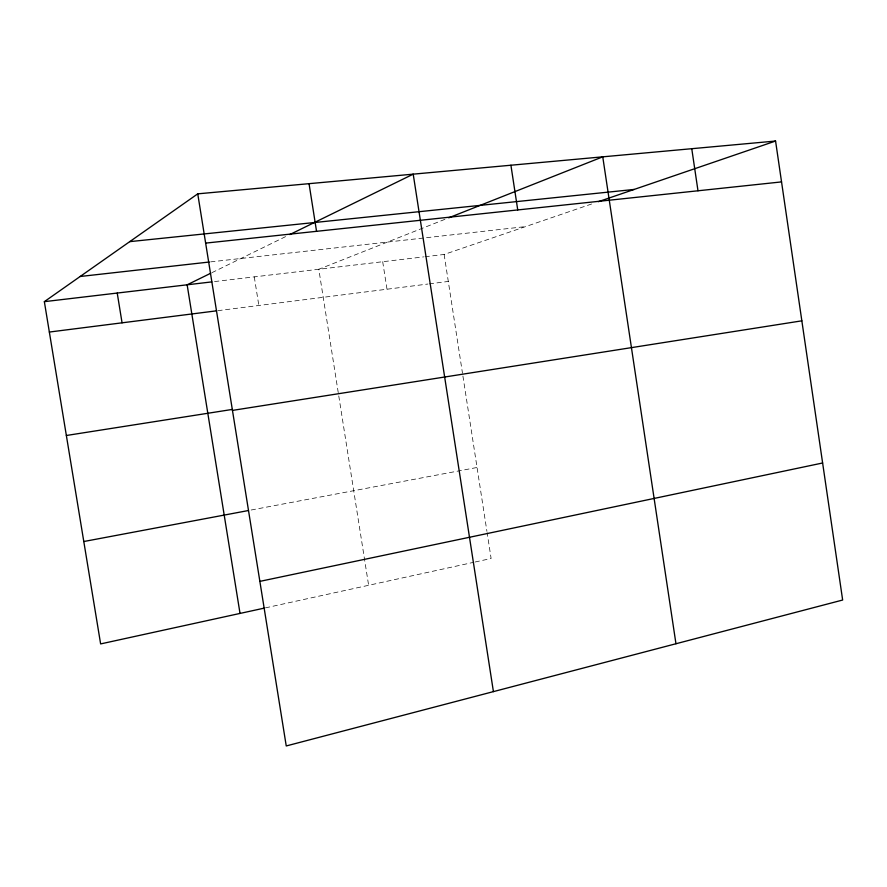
<?xml version="1.0" encoding="UTF-8"?>
<svg xmlns="http://www.w3.org/2000/svg" width="887" height="887" viewBox="0 0 887 887"><rect width="100%" height="100%" fill="white"/><g stroke="black" fill="none" stroke-linecap="round" stroke-linejoin="round"><path stroke-width="0.67" stroke-dasharray="4.43 3.33" d="M211.904 272.686L286.113 236.363M444.919 219.333L318.799 269.26L368.626 585.298M425.017 256.731L444.132 254.469L591.973 203.877M265.446 607.872L473.78 562.291M475.11 562.003L491.121 558.5L487.129 532.688M251.154 510.014L477.051 467.482M217.814 310.683L427.867 284.04M429.23 283.862L448.301 281.445M214.543 281.567L423.653 256.886M210.64 261.876L525.603 226.595M254.281 276.877L258.838 305.483M382.696 261.72L386.998 289.217M444.132 254.469L462.493 373.283M462.914 376.021L486.919 531.335"/><path stroke-width="1.33" d="M264.104 608.16L100.63 643.918L44.35 301.658L197.746 193.843L775.571 141.044L842.65 600.033L286.246 745.956L197.746 193.843M210.707 273.263L187.146 284.805L240.022 613.427M289.783 234.567L413.209 174.162L493.416 691.627M448.711 217.825L602.75 156.833L675.961 643.751M598.381 201.682L775.571 141.044M259.869 581.373L822.626 462.992M83.788 541.525L248.46 510.524M66.359 435.495L232.25 409.439M232.461 410.404L801.848 320.828M49.35 332.048L216.45 310.849M44.35 301.658L211.805 281.889M80.163 276.489L209.254 262.031M205.64 243.105L781.547 181.902M129.735 241.641L634.138 189.441M117.228 293.054L122.062 322.824M309.042 183.676L316.548 231.319M510.912 165.226L517.742 209.942M691.76 148.706L697.991 190.783"/></g></svg>
